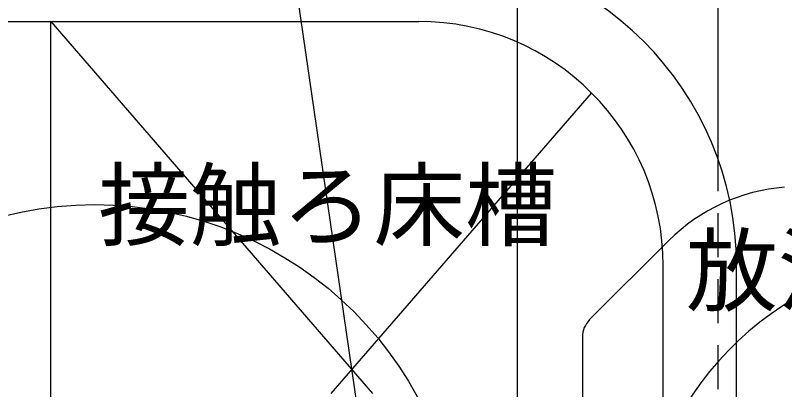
# Model space of a CAD drawing. Units: millimetres, scale not verified. Extents: x -8093 to 8093, y -5792 to 5792.
# Drawn here: x -5130 to -4501, y 1234 to 1541 of the extents above; entities that cross this region are included whole.
import ezdxf
from ezdxf.enums import TextEntityAlignment as Align

# ---------------------------------------------------------------- set-up
doc = ezdxf.new("R2010")
doc.units = ezdxf.units.MM
doc.header["$LTSCALE"] = 30
doc.linetypes.add('DASHED1', pattern=[1.8, 1.2, -0.6])
doc.layers.add('0-1_00クル-フ-0躯体', color=3, linetype='Continuous', lineweight=25)
doc.layers.add('0-2_00クル-フ-1機器', color=2, linetype='Continuous', lineweight=25)
doc.styles.add('ＭＳ ゴシック', font='')
doc.styles.get('ＭＳ ゴシック').set_extended_font_data('MS Gothic')

msp = doc.modelspace()

# ---------------------------------------------------------------- linework, layer by layer
at = {"layer": '0-1_00クル-フ-0躯体', "color": 4}
for p, q in [((-4830.93, 1084.22), (-4912.62, 1648.56)), ((-4719.67, 1143.34), (-4719.67, 1650.52))]:
    msp.add_line(p, q, dxfattribs=at)
at = {"layer": '0-1_00クル-フ-0躯体'}
for p, q in [((-6180.4, 1535.87), (-4800.4, 1535.87)), ((-5101.17, 1019.94), (-5101.17, 1535.87)), ((-5101.17, 1535.87), (-4838.25, 1231.27)), ((-4871.86, 1231.27), (-4658.97, 1477.29)), ((-4595.69, 1356.63), (-4660.59, 1291.72)), ((-4600.4, 835.87), (-4600.4, 1335.87)), ((-4540.4, 835.87), (-4540.4, 1335.87)), ((-4666.45, 1277.58), (-4666.45, 894.15)), ((-4666.45, 1277.58), (-4666.45, 894.15))]:
    msp.add_line(p, q, dxfattribs=at)
msp.add_circle((-5065.39, 1085.87), 300, dxfattribs=at)
for centre, radius, start, end in [((-4800.4, 1335.87), 260, 0, 90), ((-4800.4, 1335.87), 200, 0, 90), ((-4489.62, 1250.56), 150, 94.399, 135), ((-4361.45, 1085.87), 259, 13.395, 180), ((-4646.45, 1277.58), 20, 135, 180), ((-4646.45, 1277.58), 20, 135, 180)]:
    msp.add_arc(centre, radius, start, end, dxfattribs=at)
at = {"layer": '0-2_00クル-フ-1機器'}
msp.add_line((-4555.4, 1422.9), (-4555.4, 1895.87), dxfattribs=at)
at = {"layer": '0-2_00クル-フ-1機器', "linetype": 'DASHED1'}
msp.add_line((-4555.4, 748.83), (-4555.4, 1422.9), dxfattribs=at)

# ---------------------------------------------------------------- texts
at = {"layer": '0-1_00クル-フ-0躯体', "color": 4, "style": 'ＭＳ ゴシック'}
for s, p in [('接触ろ床槽', (-5062.48, 1341.52)), ('放流ポンプ槽', (-4581.72, 1287.89))]:
    msp.add_text(s, height=54.99, dxfattribs=at).set_placement(p, align=Align.BOTTOM_LEFT)

doc.saveas('drawing.dxf')
